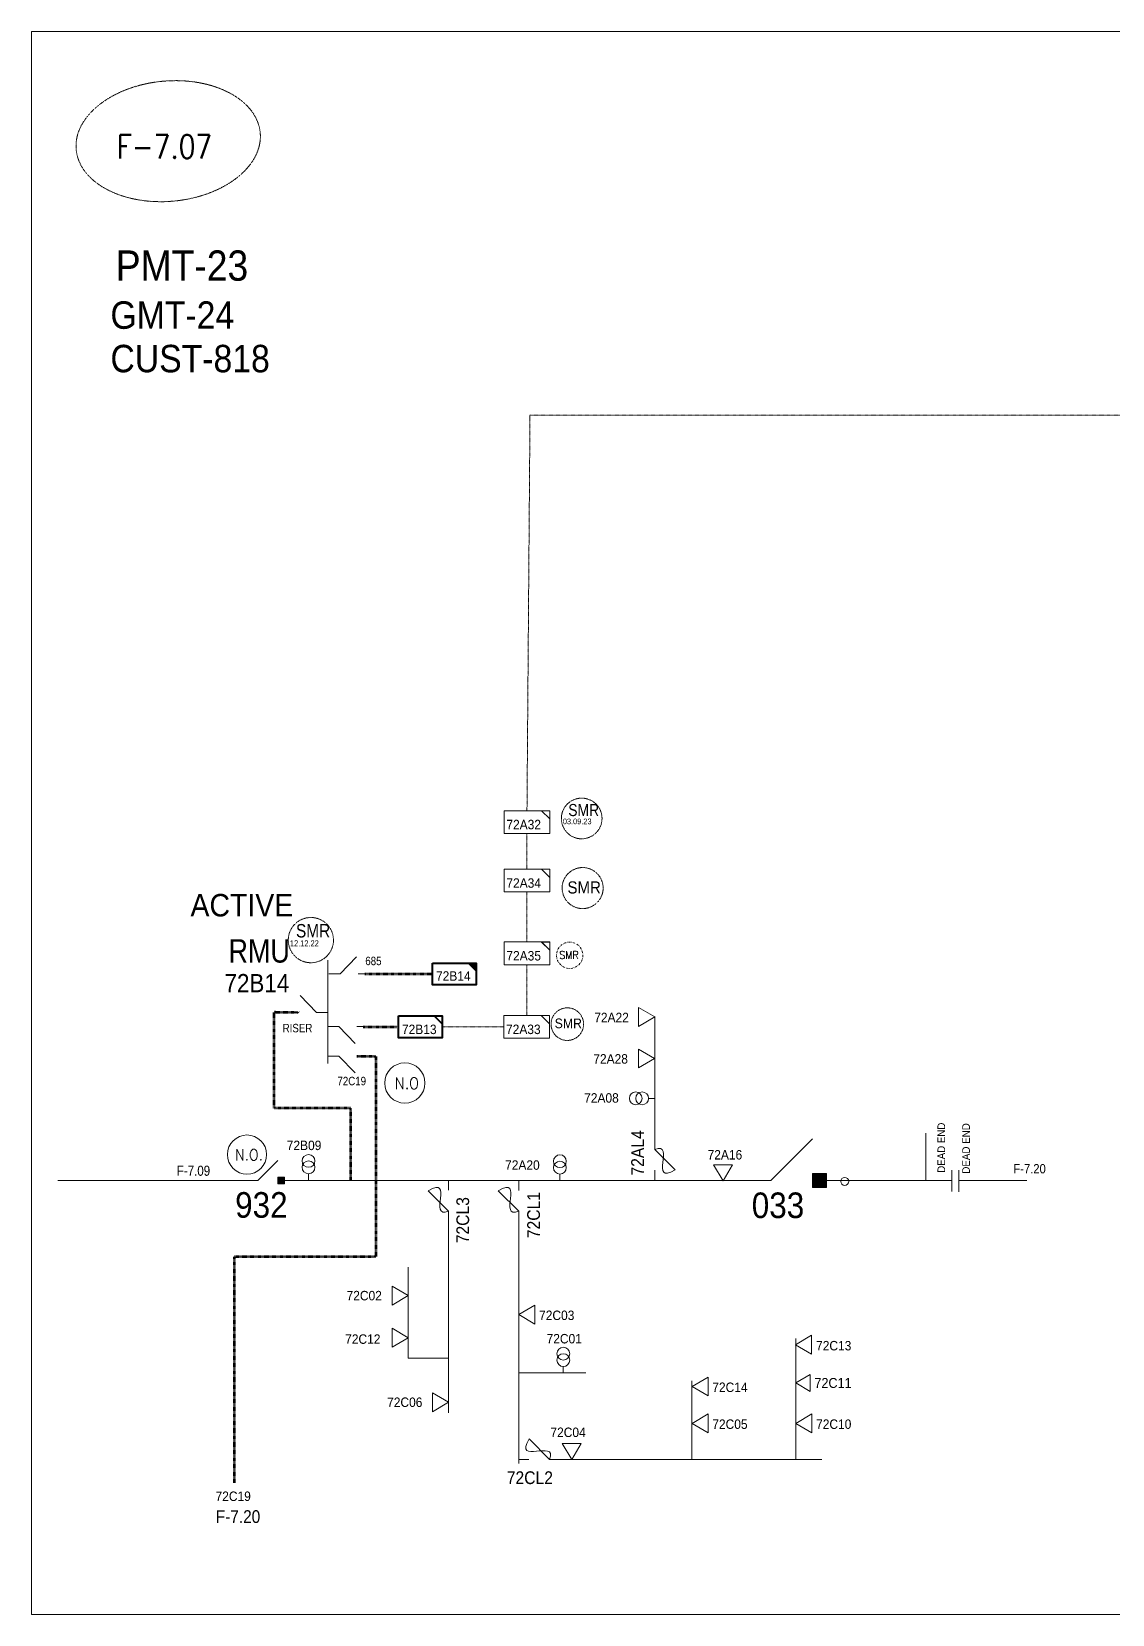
# Model space of a CAD drawing. Header units: metres. Extents: x 65984 to 144644, y -19036 to 23726.
# Drawn here: x 99736 to 100158, y 9769 to 10387 of the extents above; entities that cross this region are included whole.
import ezdxf
from ezdxf.enums import TextEntityAlignment as Align

# ---------------------------------------------------------------- set-up
doc = ezdxf.new("R2010")
doc.units = ezdxf.units.M
doc.header["$MEASUREMENT"] = 0
doc.linetypes.add('DGN Style 3', pattern=[0.013877, 0, -0.013877])
doc.linetypes.add('DGN Style 4', pattern=[1.6, 0.8, -0.4, 0, -0.4])
doc.layers.get('0').update_dxf_attribs({"color": 95, "lineweight": 40})
for name, color, linetype, lineweight in [('ABS', 7, 'Continuous', 40), ('ABS NUMBER', 112, 'Continuous', 30), ('d_eos', 111, 'Continuous', 40), ('d_eos no', 121, 'Continuous', 40), ('d_fco', 5, 'Continuous', 40), ('d_fco text', 95, 'Continuous', 40), ('d_oh branch', 94, 'Continuous', 40), ('d_switch', 95, 'Continuous', 40), ('d_tf', 1, 'Continuous', 40), ('d_tf no', 6, 'Continuous', 40), ('d_tf_200', 1, 'Continuous', 40), ('d_ug cable', 95, 'Continuous', 40), ('d_unit sub', 7, 'Continuous', 40), ('fedr no', 95, 'Continuous', 40), ('Level 37', 7, 'Continuous', 0), ('O H MAIN FEEDER', 4, 'Continuous', 100), ('SW N O', 114, 'Continuous', 30)]:
    doc.layers.add(name, color=color, linetype=linetype, lineweight=lineweight)
doc.styles.add('NASKHF', font='naskhf.shx', dxfattribs={"height": 8})
doc.styles.add('Style-Arial', font='arial.ttf')
doc.styles.add('Style-ENGINEERING', font='ENGINEERING.shx')
doc.styles.add('Style-msdefault', font='msdefault.shx')
doc.styles.add('Style-simplex', font='simplex.shx')
doc.styles.add('Style-STANDARD', font='STANDARD.shx')

# ---------------------------------------------------------------- blocks, each defined once
blk = doc.blocks.new('ABS2_1_1')
at = {"color": 0, "linetype": 'ByBlock', "lineweight": -2, "ltscale": 500}
for q in [(-29900, 43500), (0, 0)]:
    blk.add_line((0, 13600), q, dxfattribs=at)
at = {"color": 0, "linetype": 'ByBlock', "lineweight": -2, "ltscale": 500, "flags": 128}
for points in [[(5000, 43600), (-5000, 43600), (-5000, 53600), (5000, 53600)], [(3791, 49653), (3791, 49653), (3791, 49653)]]:
    blk.add_lwpolyline(points, close=True, dxfattribs=at)
at = {"color": 0, "linetype": 'ByBlock', "lineweight": -2, "ltscale": 500}
for points in [[(5000, 43600), (-5000, 43600), (5000, 53600), (-5000, 53600)], [(3791, 49653), (3791, 49653), (3791, 49653)]]:
    blk.add_solid(points, dxfattribs=at)
blk = doc.blocks.new('TFU_115')
at = {"layer": 'd_tf_200', "color": 214, "linetype": 'Continuous', "lineweight": 13}
blk.add_line((0, 10), (0, 0), dxfattribs=at)
for centre in [(0, 30), (0, 20)]:
    blk.add_circle(centre, 10, dxfattribs=at)
blk = doc.blocks.new('*U1012')
at = {"layer": 'd_fco', "color": 7, "linetype": 'Continuous', "lineweight": 13}
blk.add_line((-4.6, 4.21), (-10.13, 4.21), dxfattribs=at)
at = {"layer": 'd_fco', "color": 7, "linetype": 'Continuous', "lineweight": 13, "flags": 128}
blk.add_lwpolyline([(13.02, 4.21), (7.07, 4.21), (-4.4, -7.26)], dxfattribs=at)
at = {"layer": 'd_fco', "color": 7, "linetype": 'Continuous', "lineweight": 13}
blk.add_open_spline([(-4.4, -7.26), (-13, 7.69), (11.58, -7.67), (7.07, 4.21)], degree=3, dxfattribs=at)
blk = doc.blocks.new('TF_8')
at = {"color": 0, "linetype": 'ByBlock', "lineweight": -2}
blk.add_line((6.3, 4.95), (9.9, 1.35), dxfattribs=at)
blk.add_3dface([(-10.1, 4.95), (9.9, 4.95), (9.9, -5.05), (-10.1, -5.05)], dxfattribs=at)
blk = doc.blocks.new('exist.us-1000kva')
at = {"color": 0, "linetype": 'ByBlock', "lineweight": -2, "flags": 128}
blk.add_lwpolyline([(40, 12.9), (32.8, 20), (40, 20)], close=True, dxfattribs=at)
at = {"color": 0, "linetype": 'ByBlock', "lineweight": -2, "extrusion": (0, 0, -1)}
blk.add_solid([(-40, 12.9), (-32.8, 20), (-40, 20)], dxfattribs=at)
at = {"color": 0, "linetype": 'ByBlock', "lineweight": -2, "xscale": 2, "yscale": 2}
blk.add_blockref('TF_8', (20.2, 10.1), dxfattribs=at)
blk = doc.blocks.new('TRA1_1202')
at = {"layer": 'd_tf', "color": 214, "linetype": 'Continuous', "lineweight": 13, "ltscale": 0.00033988, "extrusion": (0, 0, -1), "flags": 128}
blk.add_lwpolyline([(-10, -17), (0, 0), (10, -17)], close=True, dxfattribs=at)
blk = doc.blocks.new('TRA1_1201')
at = {"layer": 'd_tf', "color": 214, "linetype": 'Continuous', "lineweight": 13, "ltscale": 0.00033988, "xscale": 1.000046566207833, "yscale": 1.000046566207833, "zscale": 1.000046566207833, "rotation": 180}
blk.add_blockref('TRA1_1202', (0, 0), dxfattribs=at)
blk = doc.blocks.new('*U3385')
at = {"layer": 'd_unit sub', "color": 2, "linetype": 'Continuous', "lineweight": 13, "flags": 128}
blk.add_lwpolyline([(8.52, 4.26), (8.52, 1.19), (5.45, 4.26)], close=True, dxfattribs=at)
at = {"layer": 'd_unit sub', "color": 2, "linetype": 'Continuous', "lineweight": 13, "xscale": 0.8535245333131423, "yscale": 0.8535245333131423, "zscale": 0.4102008386305279, "rotation": 359.9999999999999}
blk.add_blockref('TF_8', (0.07, 0.04), dxfattribs=at)
blk = doc.blocks.new('TRA1_1557')
at = {"layer": 'd_tf', "color": 214, "linetype": 'Continuous', "lineweight": 13, "ltscale": 0.000305892, "flags": 128}
blk.add_lwpolyline([(10, -17), (0, 0), (-10, -17)], close=True, dxfattribs=at)
blk = doc.blocks.new('TRA1_1556')
at = {"layer": 'd_tf', "color": 214, "linetype": 'Continuous', "lineweight": 13, "ltscale": 0.000305892, "xscale": 1.000046566207833, "yscale": 1.000046566207833, "zscale": 1.000046566207833, "rotation": 180}
blk.add_blockref('TRA1_1557', (0, 0), dxfattribs=at)
blk = doc.blocks.new('*U893')
at = {"layer": 'SW N O', "color": 3, "lineweight": 13}
blk.add_circle((0, 0), 16.8, dxfattribs=at)
at = {"layer": 'SW N O', "color": 3, "lineweight": 13, "style": 'Style-STANDARD'}
blk.add_text('N.O.', height=9.6, dxfattribs=at).set_placement((1.7, -0.2), align=Align.MIDDLE_CENTER)
blk = doc.blocks.new('*U3977')
at = {"layer": 'SW N O', "color": 3, "lineweight": 13, "ltscale": 0.426762}
blk.add_circle((0, 0), 16.8, dxfattribs=at)
at = {"layer": 'SW N O', "color": 3, "lineweight": 13, "style": 'Style-STANDARD'}
blk.add_text('N.O', height=9.6, dxfattribs=at).set_placement((1.7, -0.2), align=Align.MIDDLE_CENTER)

msp = doc.modelspace()

# ---------------------------------------------------------------- linework, layer by layer
at = {"layer": 'd_eos', "color": 2, "linetype": 'Continuous', "lineweight": 13, "ltscale": 0.447498}
for p, q in [((99851.32, 10024.23), (99851.32, 9983.91)), ((99856.11, 10018.86), (99862.55, 10025.49)), ((99846.92, 10003.85), (99840.48, 10010.49)), ((99855.59, 9998.3), (99862.03, 9991.67)), ((99855.59, 9986.78), (99862.03, 9980.15))]:
    msp.add_line(p, q, dxfattribs=at)
at = {"layer": 'd_eos', "color": 7, "linetype": 'Continuous', "lineweight": 13, "ltscale": 0.447498}
for p, q in [((99851.71, 10018.86), (99856.11, 10018.86)), ((99863.16, 10018.86), (99865.84, 10018.86)), ((99839.86, 10003.85), (99837.19, 10003.85)), ((99851.32, 10003.85), (99846.92, 10003.85)), ((99851.18, 9998.3), (99855.59, 9998.3)), ((99862.64, 9998.3), (99865.32, 9998.3)), ((99851.18, 9986.78), (99855.59, 9986.78)), ((99862.64, 9986.78), (99865.32, 9986.78))]:
    msp.add_line(p, q, dxfattribs=at)
at = {"layer": 'd_oh branch', "color": 214, "linetype": 'Continuous', "lineweight": 13}
for p, q in [((99979.08, 10002.25), (99979.08, 9954)), ((100085.1, 9956.69), (100085.1, 9938.17)), ((99898.52, 9847.39), (99898.52, 9924.05)), ((99925.96, 9924.92), (99925.96, 9827.56)), ((100034.24, 9829.1), (100034.24, 9876.4)), ((99882.71, 9868.74), (99898.53, 9868.74)), ((99952.17, 9862.94), (99925.96, 9862.94)), ((99993.67, 9829.1), (99993.67, 9859.91)), ((100044.44, 9829.1), (99942.18, 9829.1))]:
    msp.add_line(p, q, dxfattribs=at)
at = {"layer": 'd_oh branch', "color": 214, "linetype": 'Continuous', "lineweight": 13, "flags": 128}
msp.add_lwpolyline([(99882.71, 9904.23), (99882.71, 9868.74)], dxfattribs=at)
at = {"layer": 'd_ug cable', "color": 214, "linetype": 'DGN Style 3', "lineweight": 13}
for p, q in [((99930.34, 10237.2), (99929.16, 10082.61)), ((99930.34, 10237.2), (100193.54, 10237.2)), ((99929.16, 10073.73), (99929.16, 10059.76)), ((99929.16, 10031.34), (99929.16, 10050.88)), ((99929.16, 10002.59), (99929.16, 10022.46))]:
    msp.add_line(p, q, dxfattribs=at)
at = {"layer": 'd_ug cable', "color": 214, "linetype": 'DGN Style 3', "lineweight": 100}
for p, q in [((99865.84, 10018.86), (99892.27, 10018.86)), ((99865.18, 9998.15), (99878.9, 9998.15))]:
    msp.add_line(p, q, dxfattribs=at)
at = {"layer": 'd_ug cable', "color": 214, "linetype": 'DGN Style 3', "lineweight": 100, "flags": 128}
msp.add_lwpolyline([(99860.31, 9938.17), (99860.31, 9966.43), (99830.34, 9966.43), (99830.34, 10003.99), (99839.86, 10003.85)], dxfattribs=at)
at = {"layer": 'd_ug cable', "color": 214, "linetype": 'DGN Style 3', "lineweight": 13, "flags": 128}
msp.add_lwpolyline([(99920.15, 9998.15), (99895.97, 9998.15)], dxfattribs=at)
at = {"layer": 'd_ug cable', "color": 1, "linetype": 'DGN Style 3', "lineweight": 100, "flags": 128}
msp.add_lwpolyline([(99862.64, 9986.78), (99870.05, 9986.75), (99870.05, 9908.26), (99814.76, 9908.26), (99814.76, 9819.94)], dxfattribs=at)
at = {"layer": 'd_ug cable', "color": 2, "linetype": 'DGN Style 3', "lineweight": 13}
for centre, radius in [((99950.55, 10079.61), 7.95), ((99950.92, 10052.41), 8.02), ((99844.68, 10032.07), 8.84), ((99944.93, 9999.24), 6.37)]:
    msp.add_circle(centre, radius, dxfattribs=at)
at = {"layer": 'd_ug cable', "color": 2, "linetype": 'DGN Style 4', "lineweight": 13}
msp.add_circle((99945.86, 10026.15), 5.15, dxfattribs=at)
at = {"layer": 'd_ug cable', "color": 214, "linetype": 'Continuous', "lineweight": 13}
msp.add_circle((100053.38, 9937.78), 1.58, dxfattribs=at)
at = {"layer": 'fedr no', "color": 82, "linetype": 'DGN Style 3', "lineweight": 13, "true_color": 0x1dc70e}
msp.add_ellipse((99788.91, 10344.29), major_axis=(35.97, 3.29), ratio=0.651175, dxfattribs=at)
at = {"layer": 'O H MAIN FEEDER', "color": 214, "lineweight": 13, "ltscale": 0.488306}
for p, q in [((100095.2, 9942.21), (100095.2, 9933.77)), ((100017.55, 9938.17), (99833.09, 9938.17)), ((100095.2, 9938.17), (100046.29, 9938.17))]:
    msp.add_line(p, q, dxfattribs=at)
at = {"layer": 'O H MAIN FEEDER', "color": 3, "lineweight": 13, "ltscale": 0.320377}
msp.add_line((100097.98, 9933.67), (100097.98, 9942.22), dxfattribs=at)
at = {"layer": 'O H MAIN FEEDER', "color": 22, "lineweight": 13, "ltscale": 0.488306}
msp.add_line((99823.37, 9938.17), (99745.76, 9938.17), dxfattribs=at)
at = {"layer": 'O H MAIN FEEDER', "color": 3, "lineweight": 13, "ltscale": 0.355975}
msp.add_line((100097.98, 9938.14), (100124.63, 9938.14), dxfattribs=at)
at = {"layer": 'O H MAIN FEEDER', "color": 140, "linetype": 'Continuous', "lineweight": 13, "flags": 128}
msp.add_lwpolyline([(99735.52, 10387.09), (100615.47, 10387.09), (100615.47, 9768.59), (99735.52, 9768.59)], close=True, dxfattribs=at)

# ---------------------------------------------------------------- block references
at = {"layer": 'ABS', "color": 7, "linetype": 'Continuous', "lineweight": 13, "ltscale": 0.812883, "xscale": 0.0005446322480400587, "yscale": 0.0005446322480400587, "zscale": 0.000360672857092237, "rotation": 269.9999999999998}
msp.add_blockref('ABS2_1_1', (100017.09, 9938.17), dxfattribs=at)
at = {"layer": 'ABS', "color": 7, "linetype": 'Continuous', "lineweight": 13, "ltscale": 0.531952, "xscale": 0.0002622963533747088, "yscale": 0.0002622963533747088, "zscale": 0.000360672857092237, "rotation": 269.9999999999998}
msp.add_blockref('ABS2_1_1', (99820.34, 9938.17), dxfattribs=at)
at = {"layer": 'd_fco', "color": 7, "linetype": 'Continuous', "lineweight": 13, "xscale": 0.7, "yscale": 0.7, "zscale": 0.7}
for p, rotation in [((99982.03, 9945.33), 90.00000000060005), ((99895.58, 9931.08), 270.0000000006), ((99923.01, 9931.04), 270.0000000006)]:
    msp.add_blockref('*U1012', p, dxfattribs=dict(at, rotation=rotation))
at = {"layer": 'd_fco', "color": 7, "linetype": 'Continuous', "lineweight": 13, "extrusion": (0, 0, -1), "xscale": 0.7, "yscale": 0.7, "zscale": 0.7, "rotation": 180.0000000006001}
msp.add_blockref('*U1012', (-99933.05, 9832.05), dxfattribs=at)
at = {"layer": 'd_tf', "color": 214, "linetype": 'Continuous', "lineweight": 13, "ltscale": 0.00033988, "xscale": 0.37, "yscale": 0.37, "zscale": 0.37}
for p, rotation in [((99979.1, 10002.05), 90.00000000086428), ((100005.81, 9938.03), 359.9999999999999), ((99882.7, 9893.18), 89.99999999999994), ((99925.97, 9885.74), 270.0000000000001), ((99882.7, 9876.71), 89.99999999999994), ((100034.09, 9873.96), 270.0000000000001), ((99993.68, 9857.62), 270.0000000000001), ((99993.68, 9843.2), 270.0000000000001), ((100034.25, 9843.2), 270.0000000000001), ((99946.67, 9829.08), 359.9999999999999)]:
    msp.add_blockref('TRA1_1201', p, dxfattribs=dict(at, rotation=rotation))
at = {"layer": 'd_tf', "color": 214, "linetype": 'Continuous', "lineweight": 13, "ltscale": 0.00033988, "extrusion": (0, 0, -1), "xscale": 0.37, "yscale": 0.37, "zscale": 0.37}
for p, rotation in [((-99979.07, 9985.81), 270.0000000000001), ((-99898.51, 9851.46), 269.9999999999999)]:
    msp.add_blockref('TRA1_1201', p, dxfattribs=dict(at, rotation=rotation))
at = {"layer": 'd_tf', "color": 214, "linetype": 'Continuous', "lineweight": 13, "ltscale": 0.000305892, "xscale": 0.333, "yscale": 0.333, "zscale": 0.333, "rotation": 270.0000000000001}
msp.add_blockref('TRA1_1556', (100034.24, 9859), dxfattribs=at)
at = {"layer": 'd_tf_200', "color": 214, "linetype": 'Continuous', "lineweight": 13, "xscale": 0.25, "yscale": 0.25, "zscale": 0.25}
for p, rotation in [((99979.19, 9970.23), 89.99999999999984), ((99843.76, 9938.28), 359.9999999999997), ((99942.02, 9938.17), 359.9999999999997), ((99943.36, 9862.94), 359.9999999999997)]:
    msp.add_blockref('TFU_115', p, dxfattribs=dict(at, rotation=rotation))
at = {"layer": 'd_unit sub', "color": 2, "linetype": 'Continuous', "lineweight": 13, "xscale": 1.040373949700674, "yscale": 1.040373949700674, "zscale": 1.040373949700674}
for p in [(99929.17, 10078.18), (99929.17, 10055.32), (99929.17, 10026.9), (99929.04, 9998.16)]:
    msp.add_blockref('*U3385', p, dxfattribs=at)
at = {"layer": 'd_unit sub', "color": 214, "linetype": 'Continuous', "lineweight": 40, "zscale": 0.4267622666565712, "rotation": 359.9999999999999}
for name, p, xscale, yscale in [('exist.us-1000kva', (99892.27, 10014.59), 0.4267622666565712, 0.4267622666565712), ('TF_8', (99887.52, 9998.2), 0.8535245333131425, 0.8535245333131425)]:
    msp.add_blockref(name, p, dxfattribs=dict(at, xscale=xscale, yscale=yscale))
at = {"layer": 'SW N O', "color": 3, "lineweight": 13, "rotation": 359.9999999999999}
for name, p, xscale, yscale, zscale in [('*U3977', (99881.42, 9976.23), 0.4680274041442124, 0.4680274041442124, 0.4680274041442124), ('*U893', (99819.71, 9948.25), 0.4563541049358713, 0.4563541049358713, 0.4563541049358713)]:
    msp.add_blockref(name, p, dxfattribs=dict(at, xscale=xscale, yscale=yscale, zscale=zscale))

# ---------------------------------------------------------------- texts
at = {"layer": 'ABS NUMBER', "color": 7, "lineweight": 13, "style": 'Style-Arial', "width": 0.88}
for s, p in [('932', (99815.08, 9933.59)), ('033', (100017.03, 9933.45))]:
    msp.add_text(s, height=10, dxfattribs=at).set_placement(p, align=Align.TOP_LEFT)
at = {"layer": 'd_eos no', "color": 7, "linetype": 'Continuous', "lineweight": 13, "style": 'Style-Arial', "width": 0.88}
for s, height, p in [('PMT-23', 11.845, (99768.41, 10301.6)), ('GMT-24', 10.73, (99766.33, 10281.7))]:
    msp.add_text(s, height=height, dxfattribs=at).set_placement(p, align=Align.TOP_LEFT)
at = {"layer": 'd_eos no', "color": 2, "linetype": 'Continuous', "lineweight": 13, "style": 'Style-Arial', "width": 0.88}
for s, height, p in [('CUST-818', 10.73, (99766.33, 10264.7)), ('72B14', 7.118, (99810.93, 10018.82))]:
    msp.add_text(s, height=height, dxfattribs=at).set_placement(p, align=Align.TOP_LEFT)
at = {"layer": 'd_fco text', "color": 7, "linetype": 'Continuous', "lineweight": 13, "style": 'Style-msdefault', "width": 0.916667}
for s, p in [('72AL4', (99969.9, 9940.06)), ('72CL1', (99929.25, 9915.59)), ('72CL3', (99901.55, 9913.6))]:
    msp.add_text(s, height=4.998, rotation=90, dxfattribs=at).set_placement(p, align=Align.TOP_LEFT)
msp.add_text('72CL2', height=4.998, dxfattribs=at).set_placement((99921.26, 9824.49), align=Align.TOP_LEFT)
at = {"layer": 'd_switch', "color": 1, "linetype": 'Continuous', "lineweight": 30, "style": 'Style-ENGINEERING', "width": 0.857143}
for height, p in [(4.728, (99945.31, 10085.27)), (5.254, (99838.86, 10038.36))]:
    msp.add_text('SMR', height=height, rotation=0.00263, dxfattribs=at).set_placement(p, align=Align.TOP_LEFT)
at = {"layer": 'd_switch', "color": 7, "linetype": 'Continuous', "lineweight": 13, "style": 'Style-ENGINEERING', "width": 0.857143}
for s, height, p in [('03.09.23', 2.202, (99943.19, 10079.57)), ('12.12.22', 2.447, (99836.5, 10032.03)), ('685', 3.316, (99865.96, 10025.59)), ('RISER', 3.316, (99833.64, 9999.35)), ('72C19', 3.316, (99855.05, 9978.66))]:
    msp.add_text(s, height=height, dxfattribs=at).set_placement(p, align=Align.TOP_LEFT)
at = {"layer": 'd_switch', "color": 2, "linetype": 'Continuous', "lineweight": 13, "style": 'Style-msdefault', "width": 0.857143}
msp.add_text('F-7.09', height=3.935, dxfattribs=at).set_placement((99792.27, 9943.91), align=Align.TOP_LEFT)
at = {"layer": 'd_switch', "color": 3, "linetype": 'Continuous', "lineweight": 13, "style": 'Style-msdefault', "width": 0.9}
msp.add_text('F-7.20', height=3.645, dxfattribs=at).set_placement((100131.98, 9944.56), align=Align.TOP_RIGHT)
at = {"layer": 'd_switch', "color": 2, "linetype": 'Continuous', "lineweight": 13, "style": 'Style-msdefault', "width": 0.9}
msp.add_text('F-7.20', height=5, dxfattribs=at).set_placement((99824.89, 9809.29), align=Align.TOP_RIGHT)
at = {"layer": 'd_tf no', "color": 2, "linetype": 'Continuous', "lineweight": 13, "style": 'Style-msdefault', "width": 0.945946}
for s, p in [('72A32', (99921.11, 10079.08)), ('72A34', (99921.11, 10056.23)), ('72A33', (99920.97, 9999.06))]:
    msp.add_text(s, height=3.7, dxfattribs=at).set_placement(p, align=Align.TOP_LEFT)
at = {"layer": 'd_tf no', "color": 1, "linetype": 'Continuous', "lineweight": 13, "ltscale": 0.9, "style": 'Style-simplex', "width": 0.909091}
msp.add_text('SMR', height=3.004, dxfattribs=at).set_placement((99945.58, 10026.26), align=Align.MIDDLE_CENTER)
at = {"layer": 'd_tf no', "color": 214, "linetype": 'Continuous', "lineweight": 40, "style": 'Style-msdefault', "width": 0.945946}
for s, p in [('72B14', (99893.6, 10019.9)), ('72B13', (99880.29, 9999.05))]:
    msp.add_text(s, height=3.7, dxfattribs=at).set_placement(p, align=Align.TOP_LEFT)
at = {"layer": 'd_tf no', "color": 214, "linetype": 'Continuous', "lineweight": 13, "style": 'Style-msdefault', "width": 0.945946}
msp.add_text('72A22', height=3.7, rotation=360, dxfattribs=at).set_placement((99955.46, 10003.68), align=Align.TOP_LEFT)
for s, height, p in [('72A28', 3.7, (99955.09, 9987.5)), ('72A08', 3.7, (99951.51, 9972.25)), ('72B09', 3.7, (99835.25, 9953.71)), ('72A20', 3.7, (99920.61, 9946.02)), ('72A16', 3.7, (99999.77, 9950.03)), ('72C02', 3.7, (99858.64, 9894.99)), ('72C03', 3.7, (99933.9, 9887.3)), ('72C12', 3.7, (99858.08, 9878.01)), ('72C01', 3.7, (99936.83, 9878.16)), ('72C13', 3.7, (100042.18, 9875.43)), ('72C14', 3.7, (100001.61, 9859.18)), ('72C11', 3.893, (100041.54, 9860.96)), ('72C06', 3.7, (99874.49, 9853.33)), ('72C04', 3.7, (99938.33, 9841.58)), ('72C05', 3.7, (100001.61, 9844.76)), ('72C10', 3.7, (100042.18, 9844.76))]:
    msp.add_text(s, height=height, dxfattribs=at).set_placement(p, align=Align.TOP_LEFT)
at = {"layer": 'd_tf no', "color": 6, "linetype": 'Continuous', "lineweight": 13, "style": 'Style-msdefault', "width": 0.945946}
for height, p in [(2.997, (100089.61, 9941.16)), (3.017, (100099.29, 9940.8))]:
    msp.add_text('DEAD END', height=height, rotation=90, dxfattribs=at).set_placement(p, align=Align.TOP_LEFT)
at = {"layer": 'd_tf no', "color": 1, "linetype": 'Continuous', "lineweight": 40, "style": 'Style-msdefault', "width": 0.945946}
msp.add_text('72C19', height=3.7, dxfattribs=at).set_placement((99807.42, 9816.59), align=Align.TOP_LEFT)
at = {"layer": 'd_tf no', "color": 1, "lineweight": 13, "insert": (99944.99, 10055.04), "char_height": 4.7493, "attachment_point": 1, "style": 'NASKHF'}
msp.add_mtext('\\Fmsdefault;\\H1x;\\W0.925;SMR\\P', dxfattribs=at)
at = {"layer": 'd_tf no', "color": 121, "linetype": 'Continuous', "lineweight": 13, "insert": (99797.62, 10050.11), "char_height": 8.781, "attachment_point": 1, "style": 'NASKHF'}
msp.add_mtext('\\Fmsdefault;\\H1x;\\W0.947368;ACTIVE\\P', dxfattribs=at)
at = {"layer": 'd_tf no', "color": 1, "linetype": 'Continuous', "lineweight": 40, "insert": (99940, 10001.44), "char_height": 3.7873, "attachment_point": 1, "style": 'NASKHF'}
msp.add_mtext('\\Fmsdefault;\\H1x;\\W0.945946;SMR^I', dxfattribs=at)
at = {"layer": 'fedr no', "color": 6, "linetype": 'Continuous', "lineweight": 13, "style": 'Style-STANDARD', "width": 0.909091}
msp.add_text('F-7.07', height=9.19, dxfattribs=at).set_placement((99787.46, 10342.17), align=Align.MIDDLE_CENTER)
at = {"layer": 'Level 37', "color": 2, "linetype": 'Continuous', "lineweight": 13, "style": 'Style-msdefault', "width": 0.86}
msp.add_text('RMU', height=9.161, dxfattribs=at).set_placement((99812.47, 10032.44), align=Align.TOP_LEFT)
at = {"layer": 'O H MAIN FEEDER', "color": 2, "linetype": 'Continuous', "lineweight": 13, "style": 'Style-msdefault', "width": 0.945946}
msp.add_text('72A35', height=3.7, dxfattribs=at).set_placement((99921.11, 10027.81), align=Align.TOP_LEFT)

doc.saveas('drawing.dxf')
